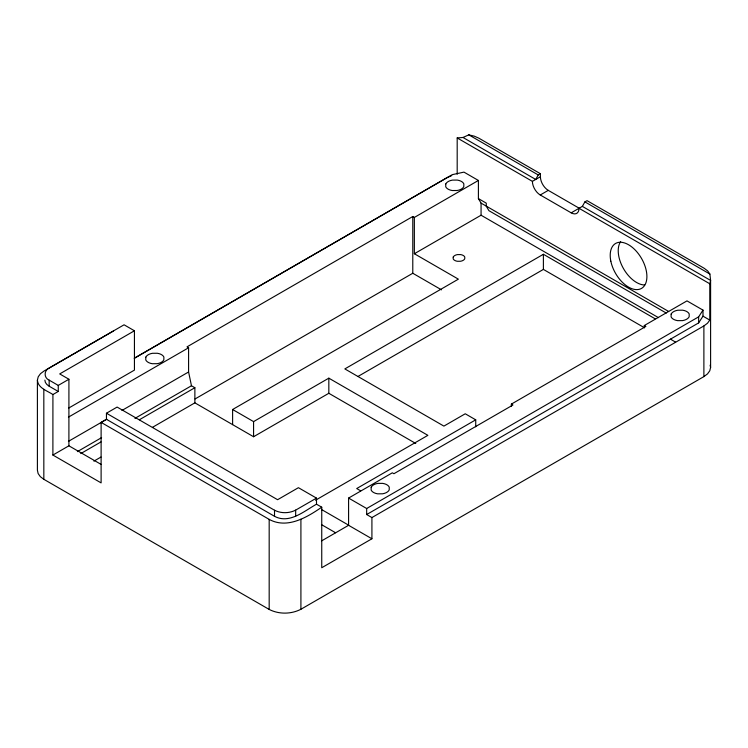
<?xml version="1.0" encoding="UTF-8"?>
<svg xmlns="http://www.w3.org/2000/svg" width="748" height="748" viewBox="0 0 748 748"><rect width="100%" height="100%" fill="white"/><g stroke="black" fill="none" stroke-linecap="round" stroke-linejoin="round"><path stroke-width="1.12" d="M134.434 330.775L59.7 373.925L68.919 379.245L58.26 385.407L58.26 391.456L49.162 386.211L49.172 380.152C43.618 377.852 43.898 370.157 49.359 367.941L124.075 324.8L134.434 330.775L134.444 370.11L68.788 408.015M106.45 419.301L274.516 516.298C289.439 524.301 304.286 510.996 316.498 504.199L316.498 498.121L298.415 487.687L277.592 499.711L117.118 407.071L106.45 413.233L106.45 419.301L101.111 422.386L101.111 482.899L52.893 455.055L52.921 394.542L58.26 391.456M52.893 455.055L68.9 445.808L68.919 379.245M152.47 427.332L194.873 402.845L194.873 387.716L191.469 385.753L188.589 371.98L188.589 347.773L187.009 346.866L412.784 216.518L414.355 217.434L478.402 180.455L478.402 198.603L481.067 203.119L668.619 311.449M274.516 516.298L274.516 510.23L106.45 413.233M295.666 516.185L295.666 510.117L316.498 498.121M195.078 398.946L412.784 273.254L412.784 216.518M457.187 174.256L457.187 137.941L532.398 181.362A11.117 6.423 60 0 0 540.252 194.985L571.182 212.834L582.355 206.383L584.899 201.885L587.049 200.651L704.167 268.27L707.692 270.935L709.889 274.049L710.6 280.425L710.6 367.418L709.787 370.774L707.496 373.906L703.887 376.609L300.911 609.265C291.178 614.295 278.948 614.445 269.177 609.433L43.833 479.309L40.308 476.644L38.12 473.531L37.4 470.183L37.4 380.162L38.213 376.805L40.504 373.673L44.113 370.971L113.509 330.962M316.498 504.199L321.743 507.181L321.743 567.741L371.915 538.775L371.915 517.569L703.887 325.932L707.496 323.23L709.787 320.088L709.787 283.782L710.6 280.425L582.355 206.383M579.186 208.215L548.265 190.357A11.117 6.423 60 0 1 540.402 176.743L540.402 173.714L538.251 174.957L535.708 179.455L463.003 137.473L457.187 137.941M371.915 538.775L348.587 525.302L348.587 498.075L366.67 508.509L698.641 316.853L702.989 310.121L686.991 300.883L644.299 325.53L644.299 327.802M371.915 517.569L366.67 514.54L698.641 322.902L702.989 316.17L702.989 310.121M134.191 358.301L452.316 174.639L463.975 172.124L478.402 180.455M134.715 358.04L447.07 177.659L451.755 175.574M68.442 417.141L188.589 347.773M68.442 441.348L106.805 419.198M121.952 410.456L188.589 371.98M532.398 181.362L540.402 176.743M414.355 217.434L414.355 253.74L481.067 215.218L658.427 317.62M77.381 451.624L101.606 437.627M134.93 418.394L191.469 385.753M80.784 453.587L100.98 441.928M139.343 419.778L194.873 387.716M540.252 194.985L548.265 190.357M93.911 461.142L100.98 457.056M232.609 424.63L232.609 409.502L458.374 279.154L414.355 253.74M232.609 409.502L253.572 421.61L328.83 378.161L427.884 435.345L315.534 500.216M655.145 318.798L543.394 254.283L344.837 368.914L443.901 426.108L465.247 413.775L475.728 419.834L475.728 426.809M194.873 402.845L253.572 436.739L328.83 393.289L415.757 443.471M357.946 376.478L543.394 269.411L644.365 327.699M101.111 422.386L269.177 519.374C287.185 529.285 306.979 517.373 321.743 507.181M475.728 419.834L356.703 488.547L360.676 490.838M348.587 498.075L392.345 472.811L393.916 473.718L512.941 405.005L511.37 404.098L511.37 406.379M511.37 404.098L645.87 326.437L644.299 325.53M321.5 540.944L348.587 525.302M463.003 137.473L468.8 134.855L474.195 136.127L478.814 138.156L540.402 173.714M295.666 510.117C289.177 513.465 281.024 513.567 274.516 510.23M468.8 134.855L538.251 174.957M584.899 201.885L709.889 274.049M709.787 283.782L579.036 208.299A11.117 6.423 60 0 1 571.182 212.834M702.989 316.17L709.787 320.088M478.402 198.603L486.265 203.147L486.265 206.168L488.93 210.684L666.244 313.057M670.358 339.096L675.594 342.126M412.784 273.254L441.526 289.85M321.537 509.519L348.68 525.199M321.5 524.629L335.543 532.735M49.172 380.152L58.26 385.407M37.4 380.162C38.036 388.221 47.283 390.727 52.921 394.542M68.9 445.808L101.045 464.368M49.162 386.211L46.815 384.435L45.357 382.359L44.88 380.124M710.123 365.183L710.6 367.418M703.887 325.932L703.887 376.609M698.641 316.853L698.641 322.902M543.394 254.283L543.394 269.411M481.067 203.119L481.067 215.218M366.67 508.509L366.67 514.54M328.83 378.161L328.83 393.289M300.911 519.215L300.911 609.265M269.177 519.374L269.177 609.433M253.572 421.61L253.572 436.739M43.823 389.287L43.833 479.309M644.683 284.988A25.946 14.979 60 0 1 623.178 268.065A25.946 14.979 60 0 1 620.681 241.548M145.823 357.142L145.776 359.938A9.126 5.264 0 0 0 152.33 363.715L157.173 363.687A9.584 5.535 0 0 0 163.84 359.835L163.887 357.048A9.126 5.264 0 0 0 157.332 353.262L152.499 353.29A9.584 5.535 0 0 0 145.823 357.142M371.186 487.247L371.139 490.043A9.126 5.264 0 0 0 377.693 493.83L382.537 493.802A9.584 5.535 0 0 0 389.203 489.949L389.25 487.154A9.126 5.264 0 0 0 382.696 483.376L377.862 483.395A9.584 5.535 0 0 0 371.186 487.247M445.78 183.961L445.733 186.757A9.126 5.264 0 0 0 452.288 190.534L457.131 190.506A9.584 5.535 0 0 0 463.797 186.663L463.844 183.868A9.126 5.264 0 0 0 457.29 180.081L452.456 180.109A9.584 5.535 0 0 0 445.78 183.961M453.213 257.069L453.185 258.855A5.844 3.375 0 0 0 457.374 261.276L460.478 261.267A6.134 3.544 0 0 0 464.742 258.799L464.77 257.013A5.844 3.375 0 0 0 460.581 254.591L457.486 254.601A6.134 3.544 0 0 0 453.213 257.069M671.143 314.076L671.096 316.862A9.126 5.264 0 0 0 677.651 320.649L682.494 320.621A9.584 5.535 0 0 0 689.16 316.769L689.207 313.973A9.126 5.264 0 0 0 682.653 310.196L677.819 310.224A9.584 5.535 0 0 0 671.143 314.076M610.836 261.183A25.946 14.979 60 0 0 641.532 288.401A25.946 14.979 60 0 0 633.304 248.214A25.946 14.979 60 0 0 610.836 261.183"/></g></svg>
